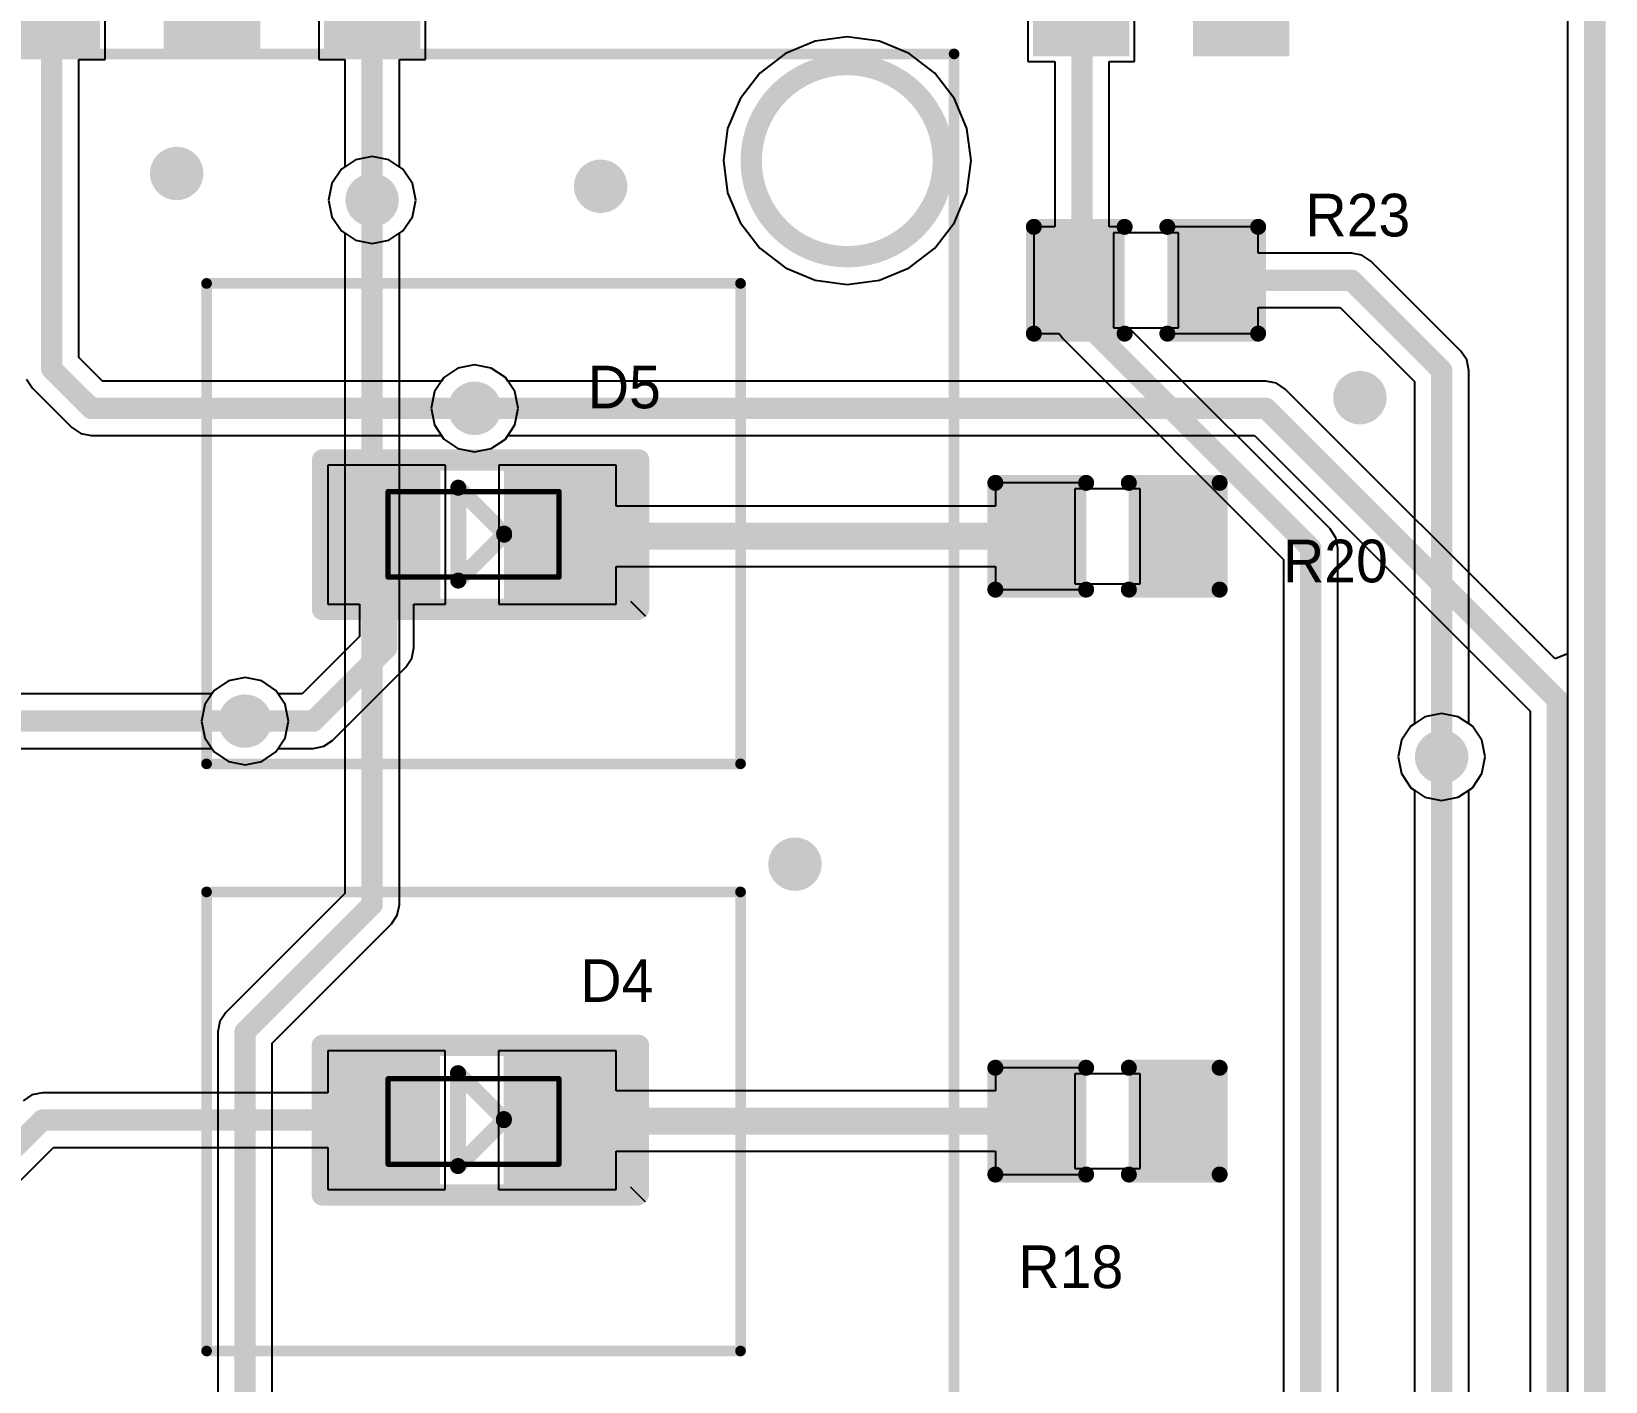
# Model space of a CAD drawing. Extents: x 10.58 to 11.54, y 9.91 to 15.27.
# Drawn here: x 10.959 to 11.539, y 14.301 to 14.799 of the extents above; entities that cross this region are included whole.
import ezdxf

# ---------------------------------------------------------------- set-up
doc = ezdxf.new("R2010")
doc.units = 0
doc.layers.get('0').update_dxf_attribs({"linetype": 'CONTINUOUS'})
for name, color, linetype in [('BOTTOMLAYER', 5, 'CONTINUOUS'), ('KEEPOUTLAYER', 6, 'CONTINUOUS'), ('MULTILAYER', 9, 'CONTINUOUS'), ('TOPLAYER', 1, 'CONTINUOUS'), ('TOPOVERLAY', 2, 'CONTINUOUS'), ('TOPPASTE', 8, 'CONTINUOUS'), ('TOPSOLDER', 216, 'CONTINUOUS'), ('VIAHOLELAYER', 16, 'CONTINUOUS')]:
    doc.layers.add(name, color=color, linetype=linetype)

# ---------------------------------------------------------------- blocks, each defined once
blk = doc.blocks.new('R_0402_36')
at = {"layer": 'TOPLAYER'}
for p, q in [((0.017, 0.0175), (-0.007, 0.0175)), ((-0.007, 0.0175), (-0.007, -0.0175)), ((0.017, -0.0175), (0.017, 0.0175)), ((-0.007, -0.0175), (0.017, -0.0175))]:
    blk.add_line(p, q, dxfattribs=at)
for points in [[(-0.006811, -0.01378), (-0.006811, 0.01378), (-0.030433, -0.01378), (-0.030433, 0.01378)], [(0.040433, -0.01378), (0.040433, 0.01378), (0.016811, -0.01378), (0.016811, 0.01378)]]:
    blk.add_solid(points, dxfattribs=at)
at = {"layer": 'TOPOVERLAY', "const_width": 0.005906}
for points in [[(-0.036339, 0.019685), (-0.002874, 0.019685)], [(-0.036339, -0.019685), (-0.036339, 0.019685)], [(0.012874, 0.019685), (0.046339, 0.019685)], [(0.046339, -0.019685), (0.046339, 0.019685)], [(-0.036339, -0.019685), (-0.002874, -0.019685)], [(0.012874, -0.019685), (0.046339, -0.019685)]]:
    blk.add_lwpolyline(points, dxfattribs=at)
at = {"layer": 'TOPOVERLAY', "const_width": 0.002953}
for points in [[(-0.037815, 0.019685, 1), (-0.034862, 0.019685, 1)], [(-0.037815, 0.019685, 1), (-0.034862, 0.019685, 1)], [(-0.00435, 0.019685, 1), (-0.001398, 0.019685, 1)], [(0.011398, 0.019685, 1), (0.01435, 0.019685, 1)], [(0.044862, 0.019685, 1), (0.047815, 0.019685, 1)], [(0.044862, 0.019685, 1), (0.047815, 0.019685, 1)], [(-0.037815, -0.019685, 1), (-0.034862, -0.019685, 1)], [(-0.037815, -0.019685, 1), (-0.034862, -0.019685, 1)], [(-0.00435, -0.019685, 1), (-0.001398, -0.019685, 1)], [(0.011398, -0.019685, 1), (0.01435, -0.019685, 1)], [(0.044862, -0.019685, 1), (0.047815, -0.019685, 1)], [(0.044862, -0.019685, 1), (0.047815, -0.019685, 1)]]:
    blk.add_lwpolyline(points, format="xyb", close=True, dxfattribs=at)
at = {"layer": 'TOPPASTE'}
for points in [[(-0.006811, -0.01378), (-0.006811, 0.01378), (-0.030433, -0.01378), (-0.030433, 0.01378)], [(0.040433, -0.01378), (0.040433, 0.01378), (0.016811, -0.01378), (0.016811, 0.01378)]]:
    blk.add_solid(points, dxfattribs=at)
at = {"layer": 'TOPSOLDER'}
for points in [[(-0.002811, -0.01778), (-0.002811, 0.01778), (-0.034433, -0.01778), (-0.034433, 0.01778)], [(0.044433, -0.01778), (0.044433, 0.01778), (0.012811, -0.01778), (0.012811, 0.01778)]]:
    blk.add_solid(points, dxfattribs=at)
blk = doc.blocks.new('R_0402_39')
at = {"layer": 'TOPLAYER'}
for p, q in [((0.017, 0.0175), (-0.007, 0.0175)), ((-0.007, 0.0175), (-0.007, -0.0175)), ((0.017, -0.0175), (0.017, 0.0175)), ((-0.007, -0.0175), (0.017, -0.0175))]:
    blk.add_line(p, q, dxfattribs=at)
for points in [[(-0.006811, -0.01378), (-0.006811, 0.01378), (-0.030433, -0.01378), (-0.030433, 0.01378)], [(0.040433, -0.01378), (0.040433, 0.01378), (0.016811, -0.01378), (0.016811, 0.01378)]]:
    blk.add_solid(points, dxfattribs=at)
at = {"layer": 'TOPOVERLAY', "const_width": 0.005906}
for points in [[(-0.036339, 0.019685), (-0.002874, 0.019685)], [(-0.036339, -0.019685), (-0.036339, 0.019685)], [(0.012874, 0.019685), (0.046339, 0.019685)], [(0.046339, -0.019685), (0.046339, 0.019685)], [(-0.036339, -0.019685), (-0.002874, -0.019685)], [(0.012874, -0.019685), (0.046339, -0.019685)]]:
    blk.add_lwpolyline(points, dxfattribs=at)
at = {"layer": 'TOPOVERLAY', "const_width": 0.002953}
for points in [[(-0.037815, 0.019685, 1), (-0.034862, 0.019685, 1)], [(-0.037815, 0.019685, 1), (-0.034862, 0.019685, 1)], [(-0.00435, 0.019685, 1), (-0.001398, 0.019685, 1)], [(0.011398, 0.019685, 1), (0.01435, 0.019685, 1)], [(0.044862, 0.019685, 1), (0.047815, 0.019685, 1)], [(0.044862, 0.019685, 1), (0.047815, 0.019685, 1)], [(-0.037815, -0.019685, 1), (-0.034862, -0.019685, 1)], [(-0.037815, -0.019685, 1), (-0.034862, -0.019685, 1)], [(-0.00435, -0.019685, 1), (-0.001398, -0.019685, 1)], [(0.011398, -0.019685, 1), (0.01435, -0.019685, 1)], [(0.044862, -0.019685, 1), (0.047815, -0.019685, 1)], [(0.044862, -0.019685, 1), (0.047815, -0.019685, 1)]]:
    blk.add_lwpolyline(points, format="xyb", close=True, dxfattribs=at)
at = {"layer": 'TOPPASTE'}
for points in [[(-0.006811, -0.01378), (-0.006811, 0.01378), (-0.030433, -0.01378), (-0.030433, 0.01378)], [(0.040433, -0.01378), (0.040433, 0.01378), (0.016811, -0.01378), (0.016811, 0.01378)]]:
    blk.add_solid(points, dxfattribs=at)
at = {"layer": 'TOPSOLDER'}
for points in [[(-0.002811, -0.01778), (-0.002811, 0.01778), (-0.034433, -0.01778), (-0.034433, 0.01778)], [(0.044433, -0.01778), (0.044433, 0.01778), (0.012811, -0.01778), (0.012811, 0.01778)]]:
    blk.add_solid(points, dxfattribs=at)
blk = doc.blocks.new('R_0402_41')
at = {"layer": 'TOPLAYER'}
for p, q in [((0.017, 0.0175), (-0.007, 0.0175)), ((-0.007, 0.0175), (-0.007, -0.0175)), ((0.017, -0.0175), (0.017, 0.0175)), ((-0.007, -0.0175), (0.017, -0.0175))]:
    blk.add_line(p, q, dxfattribs=at)
for points in [[(-0.006811, -0.01378), (-0.006811, 0.01378), (-0.030433, -0.01378), (-0.030433, 0.01378)], [(0.040433, -0.01378), (0.040433, 0.01378), (0.016811, -0.01378), (0.016811, 0.01378)]]:
    blk.add_solid(points, dxfattribs=at)
at = {"layer": 'TOPOVERLAY', "const_width": 0.005906}
for points in [[(-0.036339, 0.019685), (-0.002874, 0.019685)], [(-0.036339, -0.019685), (-0.036339, 0.019685)], [(0.012874, 0.019685), (0.046339, 0.019685)], [(0.046339, -0.019685), (0.046339, 0.019685)], [(-0.036339, -0.019685), (-0.002874, -0.019685)], [(0.012874, -0.019685), (0.046339, -0.019685)]]:
    blk.add_lwpolyline(points, dxfattribs=at)
at = {"layer": 'TOPOVERLAY', "const_width": 0.002953}
for points in [[(-0.037815, 0.019685, 1), (-0.034862, 0.019685, 1)], [(-0.037815, 0.019685, 1), (-0.034862, 0.019685, 1)], [(-0.00435, 0.019685, 1), (-0.001398, 0.019685, 1)], [(0.011398, 0.019685, 1), (0.01435, 0.019685, 1)], [(0.044862, 0.019685, 1), (0.047815, 0.019685, 1)], [(0.044862, 0.019685, 1), (0.047815, 0.019685, 1)], [(-0.037815, -0.019685, 1), (-0.034862, -0.019685, 1)], [(-0.037815, -0.019685, 1), (-0.034862, -0.019685, 1)], [(-0.00435, -0.019685, 1), (-0.001398, -0.019685, 1)], [(0.011398, -0.019685, 1), (0.01435, -0.019685, 1)], [(0.044862, -0.019685, 1), (0.047815, -0.019685, 1)], [(0.044862, -0.019685, 1), (0.047815, -0.019685, 1)]]:
    blk.add_lwpolyline(points, format="xyb", close=True, dxfattribs=at)
at = {"layer": 'TOPPASTE'}
for points in [[(-0.006811, -0.01378), (-0.006811, 0.01378), (-0.030433, -0.01378), (-0.030433, 0.01378)], [(0.040433, -0.01378), (0.040433, 0.01378), (0.016811, -0.01378), (0.016811, 0.01378)]]:
    blk.add_solid(points, dxfattribs=at)
at = {"layer": 'TOPSOLDER'}
for points in [[(-0.002811, -0.01778), (-0.002811, 0.01778), (-0.034433, -0.01778), (-0.034433, 0.01778)], [(0.044433, -0.01778), (0.044433, 0.01778), (0.012811, -0.01778), (0.012811, 0.01778)]]:
    blk.add_solid(points, dxfattribs=at)
blk = doc.blocks.new('TU1501WNR_2PS_VOID___NL_56')
at = {"layer": 'TOPLAYER'}
for points in [[(0.074803, -0.00315), (0.102362, -0.00315), (0.074803, 0.130709), (0.102362, 0.130709)], [(0.133858, -0.00315), (0.161417, -0.00315), (0.133858, 0.130709), (0.161417, 0.130709)], [(-0.027165, -0.133402), (0.035827, -0.133402), (-0.027165, -0.058598), (0.035827, -0.058598)], [(0.200788, -0.133402), (0.26378, -0.133402), (0.200788, -0.058598), (0.26378, -0.058598)]]:
    blk.add_solid(points, dxfattribs=at)
at = {"layer": 'TOPOVERLAY', "const_width": 0.005906}
blk.add_lwpolyline([(0.056803, 0.047, -44.113391), (0.05671, 0.049064)], format="xyb", dxfattribs=at)
at = {"layer": 'TOPOVERLAY'}
for points, const_width in [([(0.055233, 0.049064, 1), (0.058186, 0.049064, 1)], 0.002953), ([(0.055327, 0.047, 1), (0.05828, 0.047, 1)], 0.002953), ([(-0.000984, 0, 1), (0.000984, 0, 1)], 0.001969), ([(-0.000984, 0, 1), (0.000984, 0, 1)], 0.001969), ([(0.235236, 0, 1), (0.237205, 0, 1)], 0.001969), ([(0.235236, 0, 1), (0.237205, 0, 1)], 0.001969), ([(-0.000984, -0.169291, 1), (0.000984, -0.169291, 1)], 0.001969), ([(-0.000984, -0.17, 1), (0.000984, -0.17, 1)], 0.001969), ([(0.235236, -0.169291, 1), (0.237205, -0.169291, 1)], 0.001969), ([(0.235236, -0.17, 1), (0.237205, -0.17, 1)], 0.001969)]:
    blk.add_lwpolyline(points, format="xyb", close=True, dxfattribs=dict(at, const_width=const_width))
at = {"layer": 'TOPOVERLAY', "const_width": 0.003937}
for points in [[(0.23622, 0), (0, 0)], [(0, 0), (0, -0.169291)], [(0.23622, 0), (0.23622, -0.169291)], [(0.23622, -0.17), (0, -0.17)]]:
    blk.add_lwpolyline(points, dxfattribs=at)
at = {"layer": 'TOPPASTE'}
for points in [[(0.074803, -0.00315), (0.102362, -0.00315), (0.074803, 0.130709), (0.102362, 0.130709)], [(0.133858, -0.00315), (0.161417, -0.00315), (0.133858, 0.130709), (0.161417, 0.130709)], [(-0.027165, -0.133402), (0.035827, -0.133402), (-0.027165, -0.058598), (0.035827, -0.058598)], [(0.200788, -0.133402), (0.26378, -0.133402), (0.200788, -0.058598), (0.26378, -0.058598)]]:
    blk.add_solid(points, dxfattribs=at)
at = {"layer": 'TOPSOLDER'}
for points in [[(0.070803, -0.00715), (0.106362, -0.00715), (0.070803, 0.134709), (0.106362, 0.134709)], [(0.129858, -0.00715), (0.165417, -0.00715), (0.129858, 0.134709), (0.165417, 0.134709)], [(-0.031165, -0.137402), (0.039827, -0.137402), (-0.031165, -0.054599), (0.039827, -0.054599)], [(0.196788, -0.137402), (0.26778, -0.137402), (0.196788, -0.054599), (0.26778, -0.054599)]]:
    blk.add_solid(points, dxfattribs=at)
blk = doc.blocks.new('TU1501WNR_5PS_VOID___NL_57')
at = {"layer": 'TOPLAYER'}
for points in [[(-0.035827, 0.058598), (0.027165, 0.058598), (-0.035827, 0.133402), (0.027165, 0.133402)], [(0.379134, 0.058598), (0.442126, 0.058598), (0.379134, 0.133402), (0.442126, 0.133402)], [(0.074803, -0.130709), (0.102362, -0.130709), (0.074803, 0.00315), (0.102362, 0.00315)], [(0.133858, -0.130709), (0.161417, -0.130709), (0.133858, 0.00315), (0.161417, 0.00315)], [(0.192913, -0.130709), (0.220472, -0.130709), (0.192913, 0.00315), (0.220472, 0.00315)], [(0.251968, -0.130709), (0.279527, -0.130709), (0.251968, 0.00315), (0.279527, 0.00315)], [(0.311024, -0.130709), (0.338583, -0.130709), (0.311024, 0.00315), (0.338583, 0.00315)]]:
    blk.add_solid(points, dxfattribs=at)
at = {"layer": 'TOPOVERLAY', "const_width": 0.003937}
for points in [[(0, 0.169291), (0.413386, 0.169291)], [(0, 0), (0, 0.169291)], [(0.413386, 0), (0.413386, 0.169291)], [(0, 0), (0.413386, 0)]]:
    blk.add_lwpolyline(points, dxfattribs=at)
at = {"layer": 'TOPOVERLAY'}
for points, const_width in [([(-0.000984, 0.169291, 1), (0.000984, 0.169291, 1)], 0.001969), ([(-0.000984, 0.169291, 1), (0.000984, 0.169291, 1)], 0.001969), ([(0.412402, 0.169291, 1), (0.41437, 0.169291, 1)], 0.001969), ([(0.412402, 0.169291, 1), (0.41437, 0.169291, 1)], 0.001969), ([(-0.000984, 0, 1), (0.000984, 0, 1)], 0.001969), ([(-0.000984, 0, 1), (0.000984, 0, 1)], 0.001969), ([(0.412402, 0, 1), (0.41437, 0, 1)], 0.001969), ([(0.412402, 0, 1), (0.41437, 0, 1)], 0.001969), ([(0.053044, -0.047968, 1), (0.055997, -0.047968, 1)], 0.002953), ([(0.053076, -0.049, 1), (0.056029, -0.049, 1)], 0.002953)]:
    blk.add_lwpolyline(points, format="xyb", close=True, dxfattribs=dict(at, const_width=const_width))
at = {"layer": 'TOPOVERLAY', "const_width": 0.005906}
blk.add_lwpolyline([(0.054553, -0.049, -64.078045), (0.054521, -0.047968)], format="xyb", dxfattribs=at)
at = {"layer": 'TOPPASTE'}
for points in [[(-0.035827, 0.058598), (0.027165, 0.058598), (-0.035827, 0.133402), (0.027165, 0.133402)], [(0.379134, 0.058598), (0.442126, 0.058598), (0.379134, 0.133402), (0.442126, 0.133402)], [(0.074803, -0.130709), (0.102362, -0.130709), (0.074803, 0.00315), (0.102362, 0.00315)], [(0.133858, -0.130709), (0.161417, -0.130709), (0.133858, 0.00315), (0.161417, 0.00315)], [(0.192913, -0.130709), (0.220472, -0.130709), (0.192913, 0.00315), (0.220472, 0.00315)], [(0.251968, -0.130709), (0.279527, -0.130709), (0.251968, 0.00315), (0.279527, 0.00315)], [(0.311024, -0.130709), (0.338583, -0.130709), (0.311024, 0.00315), (0.338583, 0.00315)]]:
    blk.add_solid(points, dxfattribs=at)
at = {"layer": 'TOPSOLDER'}
for points in [[(-0.039827, 0.054599), (0.031165, 0.054599), (-0.039827, 0.137402), (0.031165, 0.137402)], [(0.375134, 0.054599), (0.446126, 0.054599), (0.375134, 0.137402), (0.446126, 0.137402)], [(0.070803, -0.134709), (0.106362, -0.134709), (0.070803, 0.00715), (0.106362, 0.00715)], [(0.129858, -0.134709), (0.165417, -0.134709), (0.129858, 0.00715), (0.165417, 0.00715)], [(0.188913, -0.134709), (0.224472, -0.134709), (0.188913, 0.00715), (0.224472, 0.00715)], [(0.247969, -0.134709), (0.283527, -0.134709), (0.247969, 0.00715), (0.283527, 0.00715)], [(0.307024, -0.134709), (0.342583, -0.134709), (0.307024, 0.00715), (0.342583, 0.00715)]]:
    blk.add_solid(points, dxfattribs=at)
blk = doc.blocks.new('LED_0603_75')
at = {"layer": 'TOPLAYER'}
for points in [[(0.038189, -0.046457), (0.038189, -0.007087), (0.006693, -0.046457), (0.006693, -0.007087)], [(0.101181, -0.046457), (0.101181, -0.007087), (0.069685, -0.046457), (0.069685, -0.007087)]]:
    blk.add_solid(points, dxfattribs=at)
at = {"layer": 'TOPOVERLAY'}
for points, const_width in [([(-0.009449, 0.000394, 1), (-0.005512, 0.000394, 1)], 0.003937), ([(-0.009449, 0.000394, 1), (-0.005512, 0.000394, 1)], 0.003937), ([(-0.009055, 0.000787, 1), (-0.005118, 0.000787, 1)], 0.003937), ([(-0.009055, 0.000787, 1), (-0.005118, 0.000787, 1)], 0.003937), ([(-0.002756, 0.000787, 1), (0.001181, 0.000787, 1)], 0.003937), ([(-0.002756, 0.000787, 1), (0.001181, 0.000787, 1)], 0.003937), ([(-0.002756, 0.000787, 1), (0.001181, 0.000787, 1)], 0.003937), ([(0.107087, 0.000787, 1), (0.111024, 0.000787, 1)], 0.003937), ([(0.107087, 0.000787, 1), (0.111024, 0.000787, 1)], 0.003937), ([(-0.009449, -0.005512, 1), (-0.005512, -0.005512, 1)], 0.003937), ([(-0.009449, -0.005512, 1), (-0.005512, -0.005512, 1)], 0.003937), ([(0.057579, -0.009843, 1), (0.060532, -0.009843, 1)], 0.002953), ([(0.057579, -0.009843, 1), (0.060532, -0.009843, 1)], 0.002953), ([(0.04065, -0.026772, 1), (0.043602, -0.026772, 1)], 0.002953), ([(0.04065, -0.026772, 1), (0.043602, -0.026772, 1)], 0.002953), ([(0.04065, -0.026772, 1), (0.043602, -0.026772, 1)], 0.002953), ([(0.04065, -0.027165, 1), (0.043602, -0.027165, 1)], 0.002953), ([(0.057579, -0.044095, 1), (0.060532, -0.044095, 1)], 0.002953), ([(0.057579, -0.044095, 1), (0.060532, -0.044095, 1)], 0.002953), ([(-0.009449, -0.054331, 1), (-0.005512, -0.054331, 1)], 0.003937), ([(-0.009449, -0.054331, 1), (-0.005512, -0.054331, 1)], 0.003937), ([(-0.002756, -0.054331, 1), (0.001181, -0.054331, 1)], 0.003937), ([(-0.002756, -0.054331, 1), (0.001181, -0.054331, 1)], 0.003937), ([(0.012598, -0.054331, 1), (0.016535, -0.054331, 1)], 0.003937), ([(0.107087, -0.054331, 1), (0.111024, -0.054331, 1)], 0.003937), ([(0.107087, -0.054331, 1), (0.111024, -0.054331, 1)], 0.003937)]:
    blk.add_lwpolyline(points, format="xyb", close=True, dxfattribs=dict(at, const_width=const_width))
for points, const_width in [([(-0.007087, 0.000787), (-0.00748, 0.000394)], 0.007874), ([(-0.00748, 0.000394), (-0.00748, -0.005512)], 0.007874), ([(-0.000787, 0.000787), (-0.007087, 0.000787)], 0.007874), ([(-0.000787, 0.000787), (-0.000787, -0.054331)], 0.007874), ([(0.109055, 0.000787), (-0.000787, 0.000787)], 0.007874), ([(0.109055, 0.000787), (0.109055, -0.054331)], 0.007874), ([(-0.00748, -0.005512), (-0.00748, -0.054331)], 0.007874), ([(0.059055, -0.009843), (0.042126, -0.026772)], 0.005906), ([(0.059055, -0.009843), (0.059055, -0.044095)], 0.005906), ([(0.042126, -0.026772), (0.042126, -0.026772)], 0.005906), ([(0.059055, -0.044095), (0.042126, -0.027165)], 0.005906), ([(0.014567, -0.054331), (-0.00748, -0.054331)], 0.007874), ([(0.109055, -0.054331), (-0.000787, -0.054331)], 0.007874)]:
    blk.add_lwpolyline(points, dxfattribs=dict(at, const_width=const_width))
at = {"layer": 'TOPPASTE'}
for points in [[(0.038189, -0.046457), (0.038189, -0.007087), (0.006693, -0.046457), (0.006693, -0.007087)], [(0.101181, -0.046457), (0.101181, -0.007087), (0.069685, -0.046457), (0.069685, -0.007087)]]:
    blk.add_solid(points, dxfattribs=at)
at = {"layer": 'TOPSOLDER'}
for points in [[(0.042189, -0.050457), (0.042189, -0.003087), (0.002693, -0.050457), (0.002693, -0.003087)], [(0.105181, -0.050457), (0.105181, -0.003087), (0.065685, -0.050457), (0.065685, -0.003087)]]:
    blk.add_solid(points, dxfattribs=at)
blk = doc.blocks.new('LED_0603_76')
at = {"layer": 'TOPLAYER'}
for points in [[(0.038189, -0.046457), (0.038189, -0.007087), (0.006693, -0.046457), (0.006693, -0.007087)], [(0.101181, -0.046457), (0.101181, -0.007087), (0.069685, -0.046457), (0.069685, -0.007087)]]:
    blk.add_solid(points, dxfattribs=at)
at = {"layer": 'TOPOVERLAY'}
for points, const_width in [([(-0.009449, 0.000394, 1), (-0.005512, 0.000394, 1)], 0.003937), ([(-0.009449, 0.000394, 1), (-0.005512, 0.000394, 1)], 0.003937), ([(-0.009055, 0.000787, 1), (-0.005118, 0.000787, 1)], 0.003937), ([(-0.009055, 0.000787, 1), (-0.005118, 0.000787, 1)], 0.003937), ([(-0.002756, 0.000787, 1), (0.001181, 0.000787, 1)], 0.003937), ([(-0.002756, 0.000787, 1), (0.001181, 0.000787, 1)], 0.003937), ([(-0.002756, 0.000787, 1), (0.001181, 0.000787, 1)], 0.003937), ([(0.107087, 0.000787, 1), (0.111024, 0.000787, 1)], 0.003937), ([(0.107087, 0.000787, 1), (0.111024, 0.000787, 1)], 0.003937), ([(-0.009449, -0.005512, 1), (-0.005512, -0.005512, 1)], 0.003937), ([(-0.009449, -0.005512, 1), (-0.005512, -0.005512, 1)], 0.003937), ([(0.057579, -0.009843, 1), (0.060532, -0.009843, 1)], 0.002953), ([(0.057579, -0.009843, 1), (0.060532, -0.009843, 1)], 0.002953), ([(0.04065, -0.026772, 1), (0.043602, -0.026772, 1)], 0.002953), ([(0.04065, -0.026772, 1), (0.043602, -0.026772, 1)], 0.002953), ([(0.04065, -0.026772, 1), (0.043602, -0.026772, 1)], 0.002953), ([(0.04065, -0.027165, 1), (0.043602, -0.027165, 1)], 0.002953), ([(0.057579, -0.044095, 1), (0.060532, -0.044095, 1)], 0.002953), ([(0.057579, -0.044095, 1), (0.060532, -0.044095, 1)], 0.002953), ([(-0.009449, -0.054331, 1), (-0.005512, -0.054331, 1)], 0.003937), ([(-0.009449, -0.054331, 1), (-0.005512, -0.054331, 1)], 0.003937), ([(-0.002756, -0.054331, 1), (0.001181, -0.054331, 1)], 0.003937), ([(-0.002756, -0.054331, 1), (0.001181, -0.054331, 1)], 0.003937), ([(0.012598, -0.054331, 1), (0.016535, -0.054331, 1)], 0.003937), ([(0.107087, -0.054331, 1), (0.111024, -0.054331, 1)], 0.003937), ([(0.107087, -0.054331, 1), (0.111024, -0.054331, 1)], 0.003937)]:
    blk.add_lwpolyline(points, format="xyb", close=True, dxfattribs=dict(at, const_width=const_width))
for points, const_width in [([(-0.007087, 0.000787), (-0.00748, 0.000394)], 0.007874), ([(-0.00748, 0.000394), (-0.00748, -0.005512)], 0.007874), ([(-0.000787, 0.000787), (-0.007087, 0.000787)], 0.007874), ([(-0.000787, 0.000787), (-0.000787, -0.054331)], 0.007874), ([(0.109055, 0.000787), (-0.000787, 0.000787)], 0.007874), ([(0.109055, 0.000787), (0.109055, -0.054331)], 0.007874), ([(-0.00748, -0.005512), (-0.00748, -0.054331)], 0.007874), ([(0.059055, -0.009843), (0.042126, -0.026772)], 0.005906), ([(0.059055, -0.009843), (0.059055, -0.044095)], 0.005906), ([(0.042126, -0.026772), (0.042126, -0.026772)], 0.005906), ([(0.059055, -0.044095), (0.042126, -0.027165)], 0.005906), ([(0.014567, -0.054331), (-0.00748, -0.054331)], 0.007874), ([(0.109055, -0.054331), (-0.000787, -0.054331)], 0.007874)]:
    blk.add_lwpolyline(points, dxfattribs=dict(at, const_width=const_width))
at = {"layer": 'TOPPASTE'}
for points in [[(0.038189, -0.046457), (0.038189, -0.007087), (0.006693, -0.046457), (0.006693, -0.007087)], [(0.101181, -0.046457), (0.101181, -0.007087), (0.069685, -0.046457), (0.069685, -0.007087)]]:
    blk.add_solid(points, dxfattribs=at)
at = {"layer": 'TOPSOLDER'}
for points in [[(0.042189, -0.050457), (0.042189, -0.003087), (0.002693, -0.050457), (0.002693, -0.003087)], [(0.105181, -0.050457), (0.105181, -0.003087), (0.065685, -0.050457), (0.065685, -0.003087)]]:
    blk.add_solid(points, dxfattribs=at)

msp = doc.modelspace()

# ---------------------------------------------------------------- linework, layer by layer
at = {"layer": 'BOTTOMLAYER'}
for p, q in [((11.525096, 15.092065), (11.525096, 14.569868)), ((11.247721, 14.795817), (11.236707, 14.791255)), ((11.25954, 14.797373), (11.247721, 14.795817)), ((11.27136, 14.795817), (11.25954, 14.797373)), ((11.282373, 14.791255), (11.27136, 14.795817)), ((11.236707, 14.791255), (11.227249, 14.783998)), ((11.291831, 14.783998), (11.282373, 14.791255)), ((11.227249, 14.783998), (11.219992, 14.77454)), ((11.299088, 14.77454), (11.291831, 14.783998)), ((11.219992, 14.77454), (11.21543, 14.763526)), ((11.30365, 14.763526), (11.299088, 14.77454)), ((11.21543, 14.763526), (11.213874, 14.751707)), ((11.305207, 14.751707), (11.30365, 14.763526)), ((11.078217, 14.751993), (11.073008, 14.748513)), ((11.084362, 14.753215), (11.078217, 14.751993)), ((11.090507, 14.751993), (11.084362, 14.753215)), ((11.095716, 14.748513), (11.090507, 14.751993)), ((11.213874, 14.751707), (11.21543, 14.739887)), ((11.30365, 14.739887), (11.305207, 14.751707)), ((11.073008, 14.748513), (11.069528, 14.743303)), ((11.099196, 14.743303), (11.095716, 14.748513)), ((11.069528, 14.743303), (11.068305, 14.737159)), ((11.100418, 14.737159), (11.099196, 14.743303)), ((11.21543, 14.739887), (11.219992, 14.728874)), ((11.299088, 14.728874), (11.30365, 14.739887)), ((11.068305, 14.737159), (11.069528, 14.731014)), ((11.099196, 14.731014), (11.100418, 14.737159)), ((11.069528, 14.731014), (11.073008, 14.725805)), ((11.095716, 14.725805), (11.099196, 14.731014)), ((11.219992, 14.728874), (11.227249, 14.719416)), ((11.291831, 14.719416), (11.299088, 14.728874)), ((11.073008, 14.725805), (11.074327, 14.724924)), ((11.074327, 14.724924), (11.074327, 14.481473)), ((11.094397, 14.724924), (11.095716, 14.725805)), ((11.094397, 14.477316), (11.094397, 14.724924)), ((11.227249, 14.719416), (11.236707, 14.712158)), ((11.282373, 14.712158), (11.291831, 14.719416)), ((11.236707, 14.712158), (11.247721, 14.707596)), ((11.27136, 14.707596), (11.282373, 14.712158)), ((11.247721, 14.707596), (11.25954, 14.70604)), ((11.25954, 14.70604), (11.27136, 14.707596)), ((11.122138, 14.676425), (11.115994, 14.675203)), ((11.128283, 14.675203), (11.122138, 14.676425)), ((11.110785, 14.671722), (11.107304, 14.666513)), ((11.115994, 14.675203), (11.110785, 14.671722)), ((11.133492, 14.671722), (11.128283, 14.675203)), ((11.134373, 14.670404), (11.133492, 14.671722)), ((11.413871, 14.670404), (11.134373, 14.670404)), ((11.417711, 14.66964), (11.413871, 14.670404)), ((11.107304, 14.666513), (11.106082, 14.660368)), ((11.420967, 14.667464), (11.417711, 14.66964)), ((11.520476, 14.567955), (11.420967, 14.667464)), ((11.106082, 14.660368), (11.107304, 14.654224)), ((11.107304, 14.654224), (11.110785, 14.649015)), ((11.110785, 14.649015), (11.115994, 14.645534)), ((11.128283, 14.645534), (11.133492, 14.649015)), ((11.133492, 14.649015), (11.134373, 14.650333)), ((11.134373, 14.650333), (11.409714, 14.650333)), ((11.409714, 14.650333), (11.511316, 14.548731)), ((11.115994, 14.645534), (11.122138, 14.644312)), ((11.122138, 14.644312), (11.128283, 14.645534)), ((11.525096, 14.569868), (11.520476, 14.567955)), ((11.031348, 14.559848), (11.026139, 14.556368)), ((11.037493, 14.56107), (11.031348, 14.559848)), ((11.043637, 14.559848), (11.037493, 14.56107)), ((11.048846, 14.556368), (11.043637, 14.559848)), ((11.025258, 14.555049), (10.826075, 14.555049)), ((11.026139, 14.556368), (11.025258, 14.555049)), ((11.052327, 14.551159), (11.048846, 14.556368)), ((11.053549, 14.545014), (11.052327, 14.551159)), ((11.511316, 14.548731), (11.511316, 13.779468)), ((11.052327, 14.538869), (11.053549, 14.545014)), ((11.467305, 14.543154), (11.463824, 14.537945)), ((11.472514, 14.546635), (11.467305, 14.543154)), ((11.478659, 14.547857), (11.472514, 14.546635)), ((11.484803, 14.546635), (11.478659, 14.547857)), ((11.490013, 14.543154), (11.484803, 14.546635)), ((11.493493, 14.537945), (11.490013, 14.543154)), ((11.048846, 14.53366), (11.052327, 14.538869)), ((11.463824, 14.537945), (11.462602, 14.531801)), ((11.494715, 14.531801), (11.493493, 14.537945)), ((10.830232, 14.534979), (11.025258, 14.534979)), ((11.025258, 14.534979), (11.026139, 14.53366)), ((11.026139, 14.53366), (11.031348, 14.53018)), ((11.043637, 14.53018), (11.048846, 14.53366)), ((11.462602, 14.531801), (11.463824, 14.525656)), ((11.493493, 14.525656), (11.494715, 14.531801)), ((11.031348, 14.53018), (11.037493, 14.528958)), ((11.037493, 14.528958), (11.043637, 14.53018)), ((11.463824, 14.525656), (11.467305, 14.520447)), ((11.490013, 14.520447), (11.493493, 14.525656)), ((11.467305, 14.520447), (11.468623, 14.519566)), ((11.468623, 14.519566), (11.468623, 13.803635)), ((11.488694, 14.519566), (11.490013, 14.520447)), ((11.488694, 13.803635), (11.488694, 14.519566)), ((11.074327, 14.481473), (11.030397, 14.437543)), ((11.091458, 14.47022), (11.093633, 14.473476)), ((11.093633, 14.473476), (11.094397, 14.477316)), ((11.094397, 14.477316), (11.094397, 14.477316)), ((11.094397, 14.477316), (11.094397, 14.477316)), ((11.094397, 14.477316), (11.094397, 14.477316)), ((11.047528, 14.42629), (11.091458, 14.47022)), ((11.028221, 14.434287), (11.027457, 14.430447)), ((11.030397, 14.437543), (11.028221, 14.434287)), ((11.027457, 14.430447), (11.027457, 13.91591)), ((11.047528, 13.91591), (11.047528, 14.42629))]:
    msp.add_line(p, q, dxfattribs=at)
for points, const_width in [([(11.007375, 14.746982, 1), (11.017217, 14.746982, 1)], 0.009843), ([(11.163674, 14.742258, 1), (11.173516, 14.742258, 1)], 0.009843), ([(11.079441, 14.737159, 1), (11.089283, 14.737159, 1)], 0.009843), ([(11.082393, 14.737159, 1), (11.08633, 14.737159, 1)], 0.003937), ([(11.117217, 14.660368, 1), (11.127059, 14.660368, 1)], 0.009843), ([(11.443595, 14.664305, 1), (11.453437, 14.664305, 1)], 0.009843), ([(11.12017, 14.660368, 1), (11.124107, 14.660368, 1)], 0.003937), ([(11.411902, 14.660368, 1), (11.415839, 14.660368, 1)], 0.003937), ([(11.411902, 14.660368, 1), (11.415839, 14.660368, 1)], 0.003937), ([(11.032571, 14.545014, 1), (11.042414, 14.545014, 1)], 0.009843), ([(11.519383, 14.552888, 1), (11.52332, 14.552888, 1)], 0.003937), ([(11.519383, 14.552888, 1), (11.52332, 14.552888, 1)], 0.003937), ([(11.035524, 14.545014, 1), (11.039461, 14.545014, 1)], 0.003937), ([(11.473738, 14.531801, 1), (11.48358, 14.531801, 1)], 0.009843), ([(11.47669, 14.531801, 1), (11.480627, 14.531801, 1)], 0.003937), ([(11.235327, 14.492258, 1), (11.24517, 14.492258, 1)], 0.009843), ([(11.082393, 14.477316, 1), (11.08633, 14.477316, 1)], 0.003937), ([(11.082393, 14.477316, 1), (11.08633, 14.477316, 1)], 0.003937), ([(11.035524, 14.430447, 1), (11.039461, 14.430447, 1)], 0.003937), ([(11.035524, 14.430447, 1), (11.039461, 14.430447, 1)], 0.003937)]:
    msp.add_lwpolyline(points, format="xyb", close=True, dxfattribs=dict(at, const_width=const_width))
at = {"layer": 'BOTTOMLAYER', "const_width": 0.007874}
for points in [[(11.084362, 14.477316), (11.084362, 14.737159)], [(11.122138, 14.660368), (11.413871, 14.660368)], [(11.413871, 14.660368), (11.521351, 14.552888)], [(11.521351, 13.35092), (11.521351, 14.552888)], [(10.826075, 14.545014), (11.037493, 14.545014)], [(11.478659, 13.791401), (11.478659, 14.531801)], [(11.037493, 14.430447), (11.084362, 14.477316)], [(11.037493, 13.903675), (11.037493, 14.430447)]]:
    msp.add_lwpolyline(points, dxfattribs=at)
at = {"layer": 'KEEPOUTLAYER', "const_width": 0.007874}
msp.add_lwpolyline([(11.535131, 12.641469), (11.535131, 15.102101)], dxfattribs=at)
at = {"layer": 'KEEPOUTLAYER'}
for points, const_width in [([(11.294973, 14.751707, 1), (11.224107, 14.751707, 1)], 0.007874), ([(11.222139, 14.751707, 1), (11.226076, 14.751707, 1)], 0.003937), ([(11.293005, 14.751707, 1), (11.296942, 14.751707, 1)], 0.003937)]:
    msp.add_lwpolyline(points, format="xyb", close=True, dxfattribs=dict(at, const_width=const_width))
at = {"layer": 'MULTILAYER', "const_width": 0.009843}
for points in [[(11.007375, 14.746982, 1), (11.017217, 14.746982, 1)], [(11.163674, 14.742258, 1), (11.173516, 14.742258, 1)], [(11.079441, 14.737159, 1), (11.089283, 14.737159, 1)], [(11.117217, 14.660368, 1), (11.127059, 14.660368, 1)], [(11.443595, 14.664305, 1), (11.453437, 14.664305, 1)], [(11.032571, 14.545014, 1), (11.042414, 14.545014, 1)], [(11.473738, 14.531801, 1), (11.48358, 14.531801, 1)], [(11.235327, 14.492258, 1), (11.24517, 14.492258, 1)]]:
    msp.add_lwpolyline(points, format="xyb", close=True, dxfattribs=at)
at = {"layer": 'TOPLAYER'}
for p, q in [((11.525096, 14.977594), (11.525096, 13.443097)), ((10.985937, 14.788995), (10.985937, 14.934664)), ((11.064677, 14.934664), (11.064677, 14.788995)), ((11.104047, 14.788995), (11.104047, 14.934664)), ((11.326036, 14.933956), (11.326036, 14.788286)), ((11.365406, 14.788286), (11.365406, 14.933956)), ((11.247721, 14.795817), (11.236707, 14.791255)), ((11.25954, 14.797373), (11.247721, 14.795817)), ((11.27136, 14.795817), (11.25954, 14.797373)), ((11.282373, 14.791255), (11.27136, 14.795817)), ((10.976287, 14.679073), (10.976287, 14.788995)), ((10.976287, 14.788995), (10.985937, 14.788995)), ((11.064677, 14.788995), (11.074327, 14.788995)), ((11.074327, 14.788995), (11.074327, 14.749393)), ((11.094397, 14.749393), (11.094397, 14.788995)), ((11.094397, 14.788995), (11.104047, 14.788995)), ((11.236707, 14.791255), (11.227249, 14.783998)), ((11.291831, 14.783998), (11.282373, 14.791255)), ((11.326036, 14.788286), (11.336002, 14.788286)), ((11.336002, 14.788286), (11.336002, 14.727286)), ((11.356072, 14.727286), (11.356072, 14.788286)), ((11.356072, 14.788286), (11.365406, 14.788286)), ((11.227249, 14.783998), (11.219992, 14.77454)), ((11.299088, 14.77454), (11.291831, 14.783998)), ((11.219992, 14.77454), (11.21543, 14.763526)), ((11.30365, 14.763526), (11.299088, 14.77454)), ((11.21543, 14.763526), (11.213874, 14.751707)), ((11.305207, 14.751707), (11.30365, 14.763526)), ((11.213874, 14.751707), (11.21543, 14.739887)), ((11.30365, 14.739887), (11.305207, 14.751707)), ((11.073008, 14.748513), (11.069528, 14.743303)), ((11.074327, 14.749393), (11.073008, 14.748513)), ((11.095716, 14.748513), (11.094397, 14.749393)), ((11.099196, 14.743303), (11.095716, 14.748513)), ((11.069528, 14.743303), (11.068305, 14.737159)), ((11.100418, 14.737159), (11.099196, 14.743303)), ((11.21543, 14.739887), (11.219992, 14.728874)), ((11.299088, 14.728874), (11.30365, 14.739887)), ((11.068305, 14.737159), (11.069528, 14.731014)), ((11.099196, 14.731014), (11.100418, 14.737159)), ((11.069528, 14.731014), (11.073008, 14.725805)), ((11.095716, 14.725805), (11.099196, 14.731014)), ((11.219992, 14.728874), (11.227249, 14.719416)), ((11.291831, 14.719416), (11.299088, 14.728874)), ((11.073008, 14.725805), (11.078217, 14.722324)), ((11.078217, 14.722324), (11.084362, 14.721102)), ((11.084362, 14.721102), (11.090507, 14.722324)), ((11.090507, 14.722324), (11.095716, 14.725805)), ((11.336002, 14.727286), (11.32832, 14.727286)), ((11.32832, 14.727286), (11.32832, 14.687916)), ((11.363753, 14.727286), (11.356072, 14.727286)), ((11.363753, 14.725101), (11.363753, 14.727286)), ((11.375564, 14.725101), (11.363753, 14.725101)), ((11.410997, 14.727286), (11.375564, 14.727286)), ((11.375564, 14.727286), (11.375564, 14.725101)), ((11.410997, 14.717636), (11.410997, 14.727286)), ((11.227249, 14.719416), (11.236707, 14.712158)), ((11.282373, 14.712158), (11.291831, 14.719416)), ((11.445427, 14.717636), (11.410997, 14.717636)), ((11.449268, 14.716872), (11.445427, 14.717636)), ((11.452523, 14.714697), (11.449268, 14.716872)), ((11.236707, 14.712158), (11.247721, 14.707596)), ((11.27136, 14.707596), (11.282373, 14.712158)), ((11.485755, 14.681465), (11.452523, 14.714697)), ((11.247721, 14.707596), (11.25954, 14.70604)), ((11.25954, 14.70604), (11.27136, 14.707596)), ((11.410997, 14.687916), (11.410997, 14.697565)), ((11.410997, 14.697565), (11.441271, 14.697565)), ((11.441271, 14.697565), (11.468623, 14.670212)), ((11.32832, 14.687916), (11.337705, 14.687916)), ((11.337705, 14.687916), (11.338941, 14.686067)), ((11.363753, 14.689638), (11.363753, 14.690101)), ((11.363753, 14.690101), (11.375564, 14.690101)), ((11.437502, 14.615889), (11.363753, 14.689638)), ((11.375564, 14.690101), (11.375564, 14.687916)), ((11.375564, 14.687916), (11.410997, 14.687916)), ((11.338941, 14.686067), (11.420371, 14.604637)), ((10.984956, 14.670404), (10.976287, 14.679073)), ((11.122138, 14.676425), (11.115994, 14.675203)), ((11.128283, 14.675203), (11.122138, 14.676425)), ((11.48793, 14.67821), (11.485755, 14.681465)), ((11.488694, 14.674369), (11.48793, 14.67821)), ((10.95698, 14.671076), (10.959156, 14.66782)), ((11.109904, 14.670404), (10.984956, 14.670404)), ((11.110785, 14.671722), (11.109904, 14.670404)), ((11.115994, 14.675203), (11.110785, 14.671722)), ((11.133492, 14.671722), (11.128283, 14.675203)), ((11.136973, 14.666513), (11.133492, 14.671722)), ((11.468623, 14.670212), (11.468623, 14.544035)), ((11.488694, 14.544035), (11.488694, 14.674369)), ((10.959156, 14.66782), (10.973704, 14.653272)), ((11.138195, 14.660368), (11.136973, 14.666513)), ((11.136973, 14.654224), (11.138195, 14.660368)), ((10.973704, 14.653272), (10.976959, 14.651097)), ((11.133492, 14.649015), (11.136973, 14.654224)), ((10.976959, 14.651097), (10.9808, 14.650333)), ((10.9808, 14.650333), (11.109904, 14.650333)), ((11.109904, 14.650333), (11.110785, 14.649015)), ((11.110785, 14.649015), (11.115994, 14.645534)), ((11.128283, 14.645534), (11.133492, 14.649015)), ((11.115994, 14.645534), (11.122138, 14.644312)), ((11.122138, 14.644312), (11.128283, 14.645534)), ((11.111379, 14.639363), (11.068072, 14.639363)), ((11.068072, 14.639363), (11.068072, 14.588182)), ((11.111379, 14.588182), (11.111379, 14.639363)), ((11.174371, 14.639363), (11.131064, 14.639363)), ((11.131064, 14.639363), (11.131064, 14.588182)), ((11.174371, 14.62432), (11.174371, 14.639363)), ((11.349553, 14.632886), (11.31412, 14.632886)), ((11.31412, 14.632886), (11.31412, 14.62432)), ((11.349553, 14.630701), (11.349553, 14.632886)), ((11.367459, 14.630701), (11.349553, 14.630701)), ((11.367459, 14.595701), (11.367459, 14.630701)), ((11.31412, 14.62432), (11.174371, 14.62432)), ((11.439677, 14.612634), (11.437502, 14.615889)), ((11.440441, 14.608794), (11.439677, 14.612634)), ((11.440441, 13.804541), (11.440441, 14.608794)), ((11.174371, 14.588182), (11.174371, 14.602081)), ((11.174371, 14.602081), (11.31412, 14.602081)), ((11.31412, 14.602081), (11.31412, 14.593516)), ((11.420371, 14.604637), (11.420371, 13.553312)), ((11.349553, 14.593516), (11.349553, 14.595701)), ((11.349553, 14.595701), (11.367459, 14.595701)), ((11.31412, 14.593516), (11.349553, 14.593516)), ((11.068072, 14.588182), (11.07969, 14.588182)), ((11.07969, 14.588182), (11.07969, 14.576207)), ((11.099761, 14.57205), (11.099761, 14.588182)), ((11.099761, 14.588182), (11.111379, 14.588182)), ((11.131064, 14.588182), (11.174371, 14.588182)), ((11.07969, 14.576207), (11.058533, 14.555049)), ((11.098997, 14.56821), (11.099761, 14.57205)), ((11.099761, 14.57205), (11.099761, 14.57205)), ((11.099761, 14.57205), (11.099761, 14.57205)), ((11.099761, 14.57205), (11.099761, 14.57205)), ((11.096822, 14.564954), (11.098997, 14.56821)), ((11.031348, 14.559848), (11.026139, 14.556368)), ((11.037493, 14.56107), (11.031348, 14.559848)), ((11.043637, 14.559848), (11.037493, 14.56107)), ((11.048846, 14.556368), (11.043637, 14.559848)), ((11.069786, 14.537918), (11.096822, 14.564954)), ((11.026139, 14.556368), (11.022658, 14.551159)), ((11.049727, 14.555049), (11.048846, 14.556368)), ((11.058533, 14.555049), (11.049727, 14.555049)), ((11.022658, 14.551159), (11.021436, 14.545014)), ((11.021436, 14.545014), (11.022658, 14.538869)), ((11.467305, 14.543154), (11.463824, 14.537945)), ((11.468623, 14.544035), (11.467305, 14.543154)), ((11.490013, 14.543154), (11.488694, 14.544035)), ((11.493493, 14.537945), (11.490013, 14.543154)), ((11.022658, 14.538869), (11.026139, 14.53366)), ((11.06653, 14.535743), (11.069786, 14.537918)), ((11.463824, 14.537945), (11.462602, 14.531801)), ((11.494715, 14.531801), (11.493493, 14.537945)), ((11.026139, 14.53366), (11.031348, 14.53018)), ((11.043637, 14.53018), (11.048846, 14.53366)), ((11.048846, 14.53366), (11.049727, 14.534979)), ((11.049727, 14.534979), (11.062689, 14.534979)), ((11.062689, 14.534979), (11.06653, 14.535743)), ((11.462602, 14.531801), (11.463824, 14.525656)), ((11.493493, 14.525656), (11.494715, 14.531801)), ((11.031348, 14.53018), (11.037493, 14.528958)), ((11.037493, 14.528958), (11.043637, 14.53018)), ((11.463824, 14.525656), (11.467305, 14.520447)), ((11.490013, 14.520447), (11.493493, 14.525656)), ((11.467305, 14.520447), (11.472514, 14.516966)), ((11.484803, 14.516966), (11.490013, 14.520447)), ((11.472514, 14.516966), (11.478659, 14.515744)), ((11.478659, 14.515744), (11.484803, 14.516966)), ((11.111279, 14.423463), (11.067972, 14.423463)), ((11.067972, 14.423463), (11.067972, 14.407908)), ((11.111279, 14.372282), (11.111279, 14.423463)), ((11.174271, 14.423463), (11.130964, 14.423463)), ((11.130964, 14.423463), (11.130964, 14.372282)), ((11.174271, 14.40862), (11.174271, 14.423463)), ((11.349553, 14.417186), (11.31412, 14.417186)), ((11.31412, 14.417186), (11.31412, 14.40862)), ((11.349553, 14.415001), (11.349553, 14.417186)), ((11.367459, 14.415001), (11.349553, 14.415001)), ((11.367459, 14.380001), (11.367459, 14.415001)), ((10.958951, 14.407144), (10.955696, 14.404968)), ((10.962792, 14.407908), (10.958951, 14.407144)), ((11.067972, 14.407908), (10.962792, 14.407908)), ((11.31412, 14.40862), (11.174271, 14.40862)), ((10.942016, 14.362905), (10.966949, 14.387837)), ((10.966949, 14.387837), (11.067972, 14.387837)), ((11.067972, 14.387837), (11.067972, 14.372282)), ((11.174271, 14.372282), (11.174271, 14.386381)), ((11.174271, 14.386381), (11.31412, 14.386381)), ((11.31412, 14.386381), (11.31412, 14.377816)), ((11.349553, 14.377816), (11.349553, 14.380001)), ((11.349553, 14.380001), (11.367459, 14.380001)), ((11.31412, 14.377816), (11.349553, 14.377816)), ((11.067972, 14.372282), (11.111279, 14.372282)), ((11.130964, 14.372282), (11.174271, 14.372282))]:
    msp.add_line(p, q, dxfattribs=at)
for points, const_width in [([(10.966252, 14.674916), (10.966252, 14.86183)], 0.007874), ([(11.084362, 14.737159), (11.084362, 14.86183)], 0.007874), ([(11.346037, 14.707601), (11.346037, 14.860805)], 0.007874), ([(11.346037, 14.693163), (11.346037, 14.707601)], 0.007874), ([(11.393281, 14.707601), (11.445427, 14.707601)], 0.007874), ([(11.445427, 14.707601), (11.478659, 14.674369)], 0.007874), ([(11.346037, 14.693163), (11.430406, 14.608794)], 0.007874), ([(10.966252, 14.674916), (10.9808, 14.660368)], 0.007874), ([(11.478659, 14.531801), (11.478659, 14.674369)], 0.007874), ([(10.9808, 14.660368), (11.122138, 14.660368)], 0.007874), ([(11.089726, 14.57205), (11.089726, 14.613772)], 0.007874), ([(11.15329, 14.613201), (11.331837, 14.613201)], 0.01), ([(11.430406, 13.541077), (11.430406, 14.608794)], 0.007874), ([(11.062689, 14.545014), (11.089726, 14.57205)], 0.007874), ([(11.037493, 14.545014), (11.062689, 14.545014)], 0.007874), ([(10.931981, 14.367061), (10.962792, 14.397872)], 0.007874), ([(10.962792, 14.397872), (11.089626, 14.397872)], 0.007874), ([(11.089626, 14.397872), (11.096548, 14.39095)], 0.007874), ([(11.15299, 14.397501), (11.331837, 14.397501)], 0.01)]:
    msp.add_lwpolyline(points, dxfattribs=dict(at, const_width=const_width))
for points, const_width in [([(11.007375, 14.746982, 1), (11.017217, 14.746982, 1)], 0.009843), ([(11.163674, 14.742258, 1), (11.173516, 14.742258, 1)], 0.009843), ([(11.079441, 14.737159, 1), (11.089283, 14.737159, 1)], 0.009843), ([(11.082393, 14.737159, 1), (11.08633, 14.737159, 1)], 0.003937), ([(11.344068, 14.707601, 1), (11.348005, 14.707601, 1)], 0.003937), ([(11.344068, 14.707601, 1), (11.348005, 14.707601, 1)], 0.003937), ([(11.391312, 14.707601, 1), (11.395249, 14.707601, 1)], 0.003937), ([(11.443459, 14.707601, 1), (11.447396, 14.707601, 1)], 0.003937), ([(11.443459, 14.707601, 1), (11.447396, 14.707601, 1)], 0.003937), ([(11.344068, 14.693163, 1), (11.348005, 14.693163, 1)], 0.003937), ([(11.344068, 14.693163, 1), (11.348005, 14.693163, 1)], 0.003937), ([(10.964283, 14.674916, 1), (10.96822, 14.674916, 1)], 0.003937), ([(10.964283, 14.674916, 1), (10.96822, 14.674916, 1)], 0.003937), ([(11.47669, 14.674369, 1), (11.480627, 14.674369, 1)], 0.003937), ([(11.47669, 14.674369, 1), (11.480627, 14.674369, 1)], 0.003937), ([(11.117217, 14.660368, 1), (11.127059, 14.660368, 1)], 0.009843), ([(11.443595, 14.664305, 1), (11.453437, 14.664305, 1)], 0.009843), ([(10.978831, 14.660368, 1), (10.982768, 14.660368, 1)], 0.003937), ([(10.978831, 14.660368, 1), (10.982768, 14.660368, 1)], 0.003937), ([(11.12017, 14.660368, 1), (11.124107, 14.660368, 1)], 0.003937), ([(11.087757, 14.613772, 1), (11.091694, 14.613772, 1)], 0.003937), ([(11.15079, 14.613201, 1), (11.15579, 14.613201, 1)], 0.005), ([(11.329337, 14.613201, 1), (11.334337, 14.613201, 1)], 0.005), ([(11.428437, 14.608794, 1), (11.432374, 14.608794, 1)], 0.003937), ([(11.428437, 14.608794, 1), (11.432374, 14.608794, 1)], 0.003937), ([(11.087757, 14.57205, 1), (11.091694, 14.57205, 1)], 0.003937), ([(11.087757, 14.57205, 1), (11.091694, 14.57205, 1)], 0.003937), ([(11.032571, 14.545014, 1), (11.042414, 14.545014, 1)], 0.009843), ([(11.035524, 14.545014, 1), (11.039461, 14.545014, 1)], 0.003937), ([(11.060721, 14.545014, 1), (11.064658, 14.545014, 1)], 0.003937), ([(11.060721, 14.545014, 1), (11.064658, 14.545014, 1)], 0.003937), ([(11.473738, 14.531801, 1), (11.48358, 14.531801, 1)], 0.009843), ([(11.47669, 14.531801, 1), (11.480627, 14.531801, 1)], 0.003937), ([(11.235327, 14.492258, 1), (11.24517, 14.492258, 1)], 0.009843), ([(10.960823, 14.397872, 1), (10.96476, 14.397872, 1)], 0.003937), ([(10.960823, 14.397872, 1), (10.96476, 14.397872, 1)], 0.003937), ([(11.087657, 14.397872, 1), (11.091594, 14.397872, 1)], 0.003937), ([(11.087657, 14.397872, 1), (11.091594, 14.397872, 1)], 0.003937), ([(11.15049, 14.397501, 1), (11.15549, 14.397501, 1)], 0.005), ([(11.329337, 14.397501, 1), (11.334337, 14.397501, 1)], 0.005), ([(11.094579, 14.39095, 1), (11.098516, 14.39095, 1)], 0.003937)]:
    msp.add_lwpolyline(points, format="xyb", close=True, dxfattribs=dict(at, const_width=const_width))
at = {"layer": 'TOPOVERLAY'}
for points, const_width in [([(10.944579, 14.791077), (11.29891, 14.791077)], 0.003937), ([(11.29891, 13.491864), (11.29891, 14.791077)], 0.003937), ([(11.023319, 14.706431), (11.22017, 14.706431)], 0.003937), ([(11.023319, 14.529266), (11.023319, 14.706431)], 0.003937), ([(11.22017, 14.529266), (11.22017, 14.706431)], 0.003937), ([(11.090249, 14.598163), (11.090249, 14.629659)], 0.001969), ([(11.090249, 14.629659), (11.153241, 14.629659)], 0.001969), ([(11.153241, 14.598163), (11.153241, 14.629659)], 0.001969), ([(11.090249, 14.598163), (11.153241, 14.598163)], 0.001969), ([(11.023319, 14.529266), (11.22017, 14.529266)], 0.003937), ([(11.023319, 14.482022), (11.22017, 14.482022)], 0.003937), ([(11.023319, 14.312731), (11.023319, 14.482022)], 0.003937), ([(11.22017, 14.312731), (11.22017, 14.482022)], 0.003937), ([(11.090249, 14.381628), (11.090249, 14.413124)], 0.001969), ([(11.090249, 14.413124), (11.153241, 14.413124)], 0.001969), ([(11.153241, 14.381628), (11.153241, 14.413124)], 0.001969), ([(11.090249, 14.381628), (11.153241, 14.381628)], 0.001969), ([(11.023319, 14.312731), (11.22017, 14.312731)], 0.003937)]:
    msp.add_lwpolyline(points, dxfattribs=dict(at, const_width=const_width))
for points, const_width in [([(11.297926, 14.791077, 1), (11.299894, 14.791077, 1)], 0.001969), ([(11.297926, 14.791077, 1), (11.299894, 14.791077, 1)], 0.001969), ([(11.022335, 14.706431, 1), (11.024304, 14.706431, 1)], 0.001969), ([(11.022335, 14.706431, 1), (11.024304, 14.706431, 1)], 0.001969), ([(11.219186, 14.706431, 1), (11.221154, 14.706431, 1)], 0.001969), ([(11.219186, 14.706431, 1), (11.221154, 14.706431, 1)], 0.001969), ([(11.089757, 14.629659, 1), (11.090741, 14.629659, 1)], 0.000984), ([(11.089757, 14.629659, 1), (11.090741, 14.629659, 1)], 0.000984), ([(11.152749, 14.629659, 1), (11.153733, 14.629659, 1)], 0.000984), ([(11.152749, 14.629659, 1), (11.153733, 14.629659, 1)], 0.000984), ([(11.089757, 14.598163, 1), (11.090741, 14.598163, 1)], 0.000984), ([(11.089757, 14.598163, 1), (11.090741, 14.598163, 1)], 0.000984), ([(11.152749, 14.598163, 1), (11.153733, 14.598163, 1)], 0.000984), ([(11.152749, 14.598163, 1), (11.153733, 14.598163, 1)], 0.000984), ([(11.022335, 14.529266, 1), (11.024304, 14.529266, 1)], 0.001969), ([(11.022335, 14.529266, 1), (11.024304, 14.529266, 1)], 0.001969), ([(11.219186, 14.529266, 1), (11.221154, 14.529266, 1)], 0.001969), ([(11.219186, 14.529266, 1), (11.221154, 14.529266, 1)], 0.001969), ([(11.022335, 14.482022, 1), (11.024304, 14.482022, 1)], 0.001969), ([(11.022335, 14.482022, 1), (11.024304, 14.482022, 1)], 0.001969), ([(11.219186, 14.482022, 1), (11.221154, 14.482022, 1)], 0.001969), ([(11.219186, 14.482022, 1), (11.221154, 14.482022, 1)], 0.001969), ([(11.089757, 14.413124, 1), (11.090741, 14.413124, 1)], 0.000984), ([(11.089757, 14.413124, 1), (11.090741, 14.413124, 1)], 0.000984), ([(11.152749, 14.413124, 1), (11.153733, 14.413124, 1)], 0.000984), ([(11.152749, 14.413124, 1), (11.153733, 14.413124, 1)], 0.000984), ([(11.089757, 14.381628, 1), (11.090741, 14.381628, 1)], 0.000984), ([(11.089757, 14.381628, 1), (11.090741, 14.381628, 1)], 0.000984), ([(11.152749, 14.381628, 1), (11.153733, 14.381628, 1)], 0.000984), ([(11.152749, 14.381628, 1), (11.153733, 14.381628, 1)], 0.000984), ([(11.022335, 14.312731, 1), (11.024304, 14.312731, 1)], 0.001969), ([(11.022335, 14.312731, 1), (11.024304, 14.312731, 1)], 0.001969), ([(11.219186, 14.312731, 1), (11.221154, 14.312731, 1)], 0.001969), ([(11.219186, 14.312731, 1), (11.221154, 14.312731, 1)], 0.001969)]:
    msp.add_lwpolyline(points, format="xyb", close=True, dxfattribs=dict(at, const_width=const_width))
at = {"layer": 'VIAHOLELAYER', "const_width": 0.005906}
for points in [[(11.009343, 14.746982, 1), (11.015249, 14.746982, 1)], [(11.165642, 14.742258, 1), (11.171548, 14.742258, 1)], [(11.081409, 14.737159, 1), (11.087315, 14.737159, 1)], [(11.445564, 14.664305, 1), (11.451469, 14.664305, 1)], [(11.119186, 14.660368, 1), (11.125091, 14.660368, 1)], [(11.03454, 14.545014, 1), (11.040445, 14.545014, 1)], [(11.475706, 14.531801, 1), (11.481611, 14.531801, 1)], [(11.237296, 14.492258, 1), (11.243201, 14.492258, 1)]]:
    msp.add_lwpolyline(points, format="xyb", close=True, dxfattribs=at)

# ---------------------------------------------------------------- block references
for name, p, rotation in [('TU1501WNR_5PS_VOID___NL_57', (10.759559, 14.925609), 360), ('TU1501WNR_2PS_VOID___NL_56', (11.493359, 14.924901), 180), ('R_0402_36', (11.364659, 14.707601), 360), ('LED_0603_76', (11.175159, 14.587001), 180), ('R_0402_39', (11.350459, 14.613201), 360), ('LED_0603_75', (11.175059, 14.371101), 180), ('R_0402_41', (11.350459, 14.397501), 360)]:
    msp.add_blockref(name, p, dxfattribs=dict(rotation=rotation))

# ---------------------------------------------------------------- texts
at = {"layer": 'TOPOVERLAY'}
for s, p in [('R23', (11.428437, 14.723754)), ('D5', (11.163871, 14.660368)), ('D4', (11.161115, 14.441471))]:
    msp.add_text(s, height=0.015748, rotation=360, dxfattribs=at).set_placement(p)
for s, p in [('R20', (11.42017, 14.596195)), ('R18', (11.322644, 14.335919))]:
    msp.add_text(s, height=0.015748, dxfattribs=at).set_placement(p)

doc.saveas('drawing.dxf')
